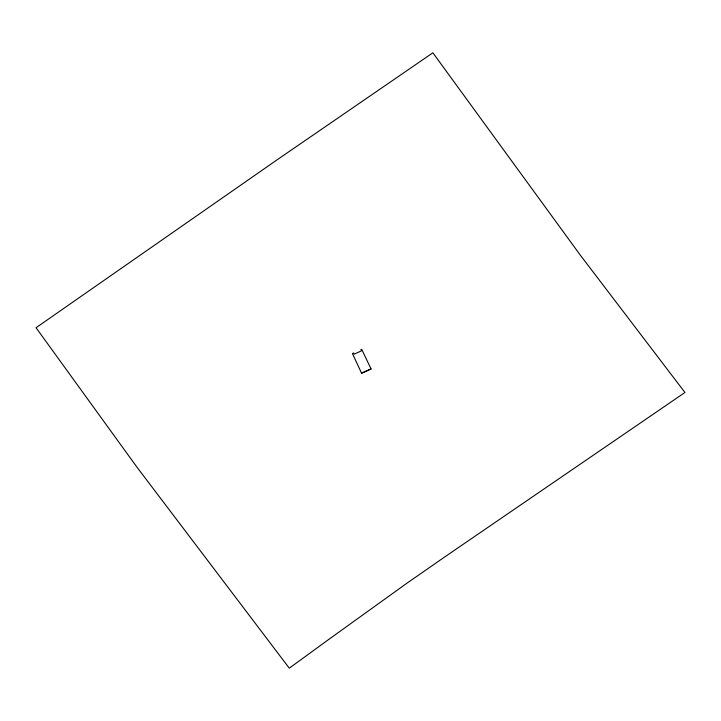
<?xml version="1.0" encoding="UTF-8"?>
<svg xmlns="http://www.w3.org/2000/svg" width="721" height="721" viewBox="0 0 721 721"><rect width="100%" height="100%" fill="white"/><g stroke="black" fill="none" stroke-linecap="round" stroke-linejoin="round"><path stroke-width="1.08" d="M371.054 368.927L361.672 349.306L360.933 349.649L361.482 350.821L354.2 354.164L353.65 353.002L352.443 353.56L361.536 373.136L371.054 368.927L361.491 373.325M328.614 639.527L289.283 668.187L136.693 466.811L36.05 327.731L276.404 160.296L432.879 52.813L580.423 255.306L684.95 392.485L445.929 556.116L406.761 583.325L328.614 639.527"/></g></svg>
